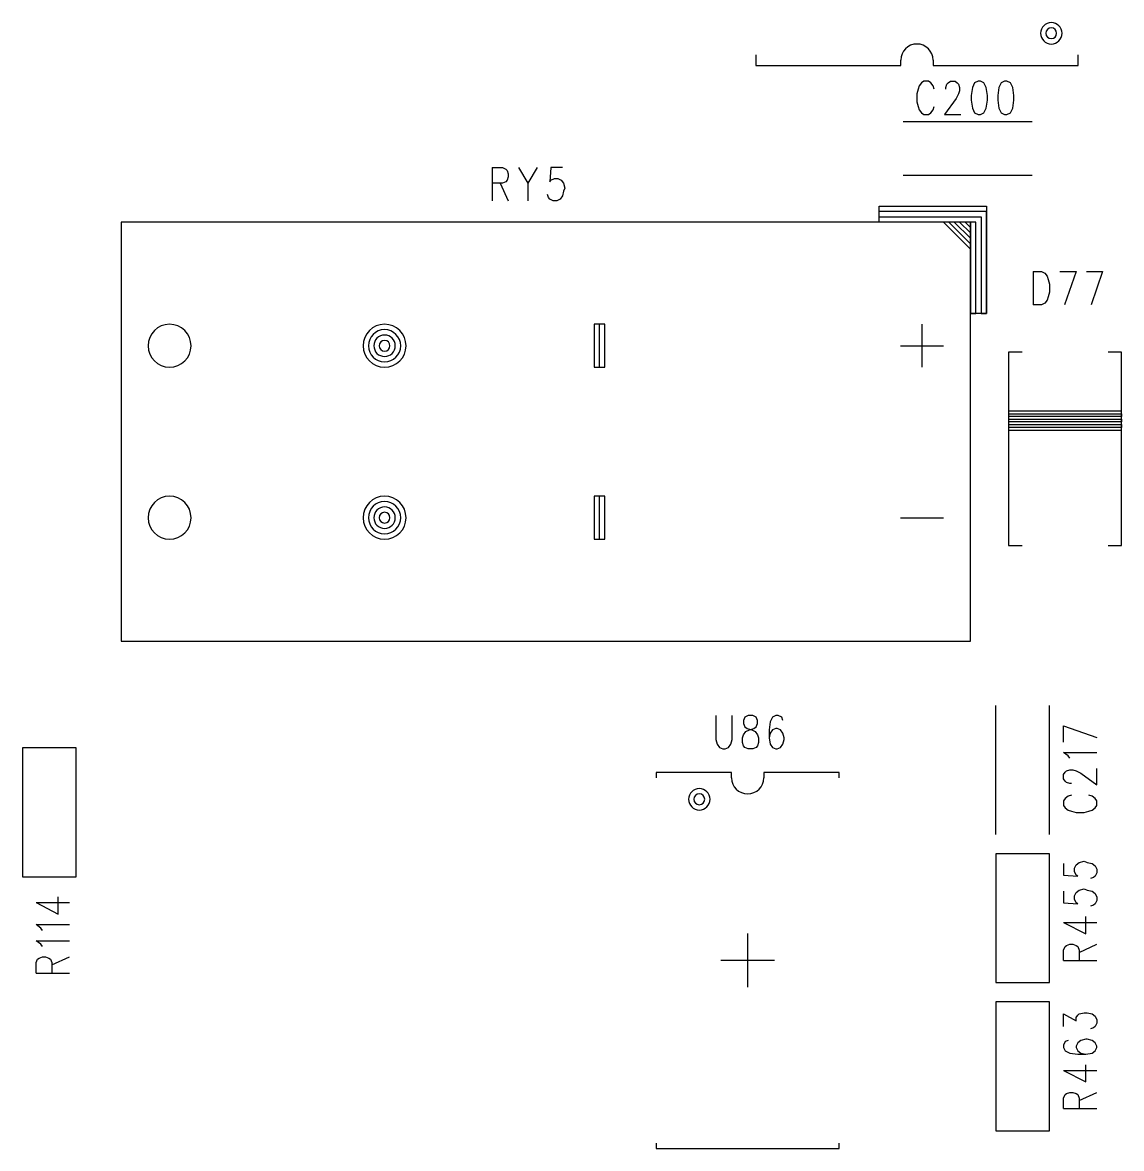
# Model space of a CAD drawing. Extents: x 295 to 953, y 10 to 290.
# Drawn here: x 742.85 to 785.7, y 110.67 to 154.59 of the extents above; entities that cross this region are included whole.
import ezdxf

# ---------------------------------------------------------------- set-up
doc = ezdxf.new("R2010")
doc.units = 0
doc.header["$LTSCALE"] = 5
doc.header["$MEASUREMENT"] = 0
doc.layers.add('COMP-SILK_GB', color=6, linetype='CONTINUOUS')

msp = doc.modelspace()

# ---------------------------------------------------------------- linework, layer by layer
at = {"layer": 'COMP-SILK_GB', "color": 7}
for p, q in [((771.441, 153.33), (771.441, 152.911)), ((784.014, 152.911), (784.014, 153.33)), ((771.441, 152.911), (777.099, 152.911)), ((777.099, 152.911), (777.099, 153.12)), ((778.356, 153.12), (778.356, 152.911)), ((778.356, 152.911), (784.014, 152.911)), ((777.773, 151.99), (777.728, 151.804)), ((777.818, 152.114), (777.773, 151.99)), ((777.908, 152.238), (777.818, 152.114)), ((777.998, 152.299), (777.908, 152.238)), ((778.178, 152.299), (777.998, 152.299)), ((778.268, 152.238), (778.178, 152.299)), ((778.358, 152.114), (778.268, 152.238)), ((778.403, 151.99), (778.358, 152.114)), ((778.853, 152.052), (778.898, 152.176)), ((778.853, 151.99), (778.853, 152.052)), ((778.898, 152.176), (778.943, 152.238)), ((778.943, 152.238), (779.033, 152.299)), ((779.033, 152.299), (779.213, 152.299)), ((779.213, 152.299), (779.303, 152.238)), ((779.303, 152.238), (779.348, 152.176)), ((779.348, 152.176), (779.393, 152.052)), ((779.393, 152.052), (779.393, 151.928)), ((779.888, 152.052), (779.843, 151.743)), ((779.978, 152.238), (779.888, 152.052)), ((780.113, 152.299), (779.978, 152.238)), ((780.203, 152.299), (780.113, 152.299)), ((780.338, 152.238), (780.203, 152.299)), ((780.428, 152.052), (780.338, 152.238)), ((780.473, 151.743), (780.428, 152.052)), ((780.923, 152.052), (780.878, 151.743)), ((781.013, 152.238), (780.923, 152.052)), ((781.148, 152.299), (781.013, 152.238)), ((781.238, 152.299), (781.148, 152.299)), ((781.373, 152.238), (781.238, 152.299)), ((781.463, 152.052), (781.373, 152.238)), ((781.508, 151.743), (781.463, 152.052)), ((777.728, 151.804), (777.728, 151.495)), ((779.258, 151.619), (778.808, 151)), ((779.348, 151.804), (779.258, 151.619)), ((779.393, 151.928), (779.348, 151.804)), ((779.843, 151.743), (779.843, 151.557)), ((779.843, 151.557), (779.888, 151.248)), ((780.428, 151.248), (780.473, 151.557)), ((780.473, 151.557), (780.473, 151.743)), ((780.878, 151.743), (780.878, 151.557)), ((780.878, 151.557), (780.923, 151.248)), ((781.463, 151.248), (781.508, 151.557)), ((781.508, 151.557), (781.508, 151.743)), ((777.728, 151.495), (777.773, 151.309)), ((777.773, 151.309), (777.818, 151.186)), ((777.818, 151.186), (777.908, 151.062)), ((778.268, 151.062), (778.358, 151.186)), ((778.358, 151.186), (778.403, 151.309)), ((779.888, 151.248), (779.978, 151.062)), ((780.338, 151.062), (780.428, 151.248)), ((780.923, 151.248), (781.013, 151.062)), ((781.373, 151.062), (781.463, 151.248)), ((777.193, 150.728), (782.222, 150.728)), ((777.908, 151.062), (777.998, 151)), ((777.998, 151), (778.178, 151)), ((778.178, 151), (778.268, 151.062)), ((778.808, 151), (779.438, 151)), ((779.978, 151.062), (780.113, 151)), ((780.113, 151), (780.203, 151)), ((780.203, 151), (780.338, 151.062)), ((781.013, 151.062), (781.148, 151)), ((781.148, 151), (781.238, 151)), ((781.238, 151), (781.373, 151.062)), ((761.162, 148.935), (761.567, 148.935)), ((761.162, 148.935), (761.162, 147.636)), ((761.567, 148.935), (761.702, 148.873)), ((762.197, 148.935), (762.557, 148.316)), ((762.917, 148.935), (762.557, 148.316)), ((763.457, 148.935), (763.412, 148.378)), ((763.907, 148.935), (763.457, 148.935)), ((761.702, 148.873), (761.747, 148.811)), ((761.747, 148.811), (761.792, 148.688)), ((761.792, 148.564), (761.747, 148.44)), ((761.792, 148.688), (761.792, 148.564)), ((763.457, 148.44), (763.592, 148.502)), ((763.592, 148.502), (763.727, 148.502)), ((763.727, 148.502), (763.862, 148.44)), ((777.193, 148.632), (782.222, 148.632)), ((761.567, 148.316), (761.162, 148.316)), ((761.477, 148.316), (761.792, 147.636)), ((761.702, 148.378), (761.567, 148.316)), ((761.747, 148.44), (761.702, 148.378)), ((762.557, 148.316), (762.557, 147.636)), ((763.412, 148.378), (763.457, 148.44)), ((763.862, 148.44), (763.952, 148.316)), ((763.952, 148.316), (763.997, 148.131)), ((763.997, 148.131), (763.952, 148.007)), ((763.367, 147.759), (763.322, 147.883)), ((763.412, 147.698), (763.367, 147.759)), ((763.547, 147.636), (763.412, 147.698)), ((763.682, 147.636), (763.547, 147.636)), ((763.817, 147.698), (763.682, 147.636)), ((763.907, 147.821), (763.817, 147.698)), ((763.952, 148.007), (763.907, 147.821)), ((776.249, 147.217), (776.249, 147.426)), ((776.249, 147.426), (780.44, 147.426)), ((776.249, 146.797), (776.249, 147.426)), ((780.44, 147.217), (776.249, 147.217)), ((780.44, 147.426), (780.44, 143.235)), ((780.44, 143.235), (780.44, 147.217)), ((779.812, 146.797), (746.703, 146.797)), ((746.703, 146.797), (746.703, 130.453)), ((776.249, 146.797), (776.249, 147.007)), ((776.249, 147.007), (780.231, 147.007)), ((780.021, 146.797), (776.249, 146.797)), ((779.812, 146.797), (776.249, 146.797)), ((779.812, 145.75), (778.764, 146.797)), ((779.183, 146.797), (778.973, 146.797)), ((778.973, 146.797), (779.812, 145.959)), ((779.812, 146.169), (779.183, 146.797)), ((779.602, 146.797), (779.392, 146.797)), ((779.392, 146.797), (779.812, 146.378)), ((779.812, 146.588), (779.602, 146.797)), ((779.812, 146.797), (779.812, 146.588)), ((779.812, 146.797), (779.812, 143.235)), ((779.812, 143.235), (779.812, 146.797)), ((779.812, 130.453), (779.812, 146.797)), ((780.021, 143.235), (780.021, 146.797)), ((780.231, 147.007), (780.231, 143.235)), ((779.812, 146.378), (779.812, 146.169)), ((779.812, 145.959), (779.812, 145.75)), ((782.265, 144.874), (782.58, 144.874)), ((782.265, 144.874), (782.265, 143.575)), ((782.58, 144.874), (782.715, 144.812)), ((782.715, 144.812), (782.805, 144.689)), ((782.805, 144.689), (782.85, 144.565)), ((782.85, 144.565), (782.895, 144.379)), ((783.3, 144.874), (783.93, 144.874)), ((783.93, 144.874), (783.48, 143.575)), ((784.335, 144.874), (784.965, 144.874)), ((784.965, 144.874), (784.515, 143.575)), ((782.895, 144.07), (782.85, 143.884)), ((782.895, 144.379), (782.895, 144.07)), ((782.715, 143.637), (782.58, 143.575)), ((782.805, 143.761), (782.715, 143.637)), ((782.85, 143.884), (782.805, 143.761)), ((779.812, 143.235), (780.021, 143.235)), ((780.44, 143.235), (779.812, 143.235)), ((780.231, 143.235), (780.44, 143.235)), ((782.58, 143.575), (782.265, 143.575)), ((765.562, 142.816), (765.143, 142.816)), ((765.143, 142.816), (765.143, 141.14)), ((765.353, 141.14), (765.353, 142.816)), ((765.562, 141.14), (765.562, 142.816)), ((777.926, 141.14), (777.926, 142.816)), ((777.087, 141.978), (778.764, 141.978)), ((781.826, 141.729), (781.302, 141.729)), ((781.302, 141.729), (781.302, 134.186)), ((785.703, 141.729), (785.179, 141.729)), ((785.703, 134.186), (785.703, 141.729)), ((765.143, 141.14), (765.562, 141.14)), ((785.703, 139.424), (781.302, 139.424)), ((781.302, 139.424), (781.302, 139.32)), ((781.302, 139.32), (785.703, 139.32)), ((785.703, 139.32), (785.703, 139.215)), ((785.703, 139.215), (781.302, 139.215)), ((781.302, 139.215), (781.302, 139.11)), ((781.302, 139.11), (785.703, 139.11)), ((785.703, 139.005), (781.302, 139.005)), ((781.302, 139.005), (781.302, 138.901)), ((781.302, 138.901), (785.703, 138.901)), ((785.703, 138.796), (781.302, 138.796)), ((781.302, 138.796), (781.302, 138.691)), ((785.703, 139.11), (785.703, 139.005)), ((785.703, 138.901), (785.703, 138.796)), ((781.302, 138.691), (785.703, 138.691)), ((765.562, 136.11), (765.143, 136.11)), ((765.143, 136.11), (765.143, 134.434)), ((765.353, 134.434), (765.353, 136.11)), ((765.562, 134.434), (765.562, 136.11)), ((777.087, 135.272), (778.764, 135.272)), ((765.143, 134.434), (765.562, 134.434)), ((781.302, 134.186), (781.826, 134.186)), ((785.179, 134.186), (785.703, 134.186)), ((746.703, 130.453), (779.812, 130.453)), ((780.805, 122.91), (780.805, 127.94)), ((782.9, 122.91), (782.9, 127.94)), ((769.89, 127.549), (769.89, 126.621)), ((770.52, 126.621), (770.52, 127.549)), ((771.015, 127.487), (770.97, 127.364)), ((771.15, 127.549), (771.015, 127.487)), ((771.33, 127.549), (771.15, 127.549)), ((771.465, 127.487), (771.33, 127.549)), ((771.51, 127.364), (771.465, 127.487)), ((772.095, 127.487), (772.005, 127.302)), ((772.23, 127.549), (772.095, 127.487)), ((772.32, 127.549), (772.23, 127.549)), ((772.455, 127.487), (772.32, 127.549)), ((772.5, 127.364), (772.455, 127.487)), ((770.97, 127.364), (770.97, 127.24)), ((770.97, 127.24), (771.015, 127.116)), ((771.015, 127.116), (771.105, 127.054)), ((771.06, 126.931), (771.195, 126.993)), ((771.105, 127.054), (771.285, 126.993)), ((771.195, 126.993), (771.375, 127.054)), ((771.285, 126.993), (771.42, 126.931)), ((771.375, 127.054), (771.465, 127.116)), ((771.465, 127.116), (771.51, 127.24)), ((771.51, 127.24), (771.51, 127.364)), ((772.005, 127.302), (771.96, 126.993)), ((771.96, 126.993), (771.96, 126.683)), ((772.095, 126.993), (772.005, 126.869)), ((772.23, 127.054), (772.095, 126.993)), ((772.275, 127.054), (772.23, 127.054)), ((772.41, 126.993), (772.275, 127.054)), ((772.5, 126.869), (772.41, 126.993)), ((783.441, 126.52), (783.441, 127.15)), ((783.441, 127.15), (784.74, 126.7)), ((769.89, 126.621), (769.935, 126.436)), ((770.475, 126.436), (770.52, 126.621)), ((770.925, 126.683), (770.97, 126.807)), ((770.925, 126.498), (770.925, 126.683)), ((770.97, 126.374), (770.925, 126.498)), ((770.97, 126.807), (771.06, 126.931)), ((771.42, 126.931), (771.51, 126.807)), ((771.51, 126.807), (771.555, 126.683)), ((771.555, 126.498), (771.51, 126.374)), ((771.555, 126.683), (771.555, 126.498)), ((772.005, 126.869), (771.96, 126.683)), ((771.96, 126.683), (772.005, 126.436)), ((772.545, 126.683), (772.5, 126.869)), ((772.5, 126.436), (772.545, 126.621)), ((772.545, 126.621), (772.545, 126.683)), ((744.95, 126.29), (742.855, 126.29)), ((742.855, 126.29), (742.855, 121.26)), ((744.95, 121.26), (744.95, 126.29)), ((769.935, 126.436), (770.025, 126.312)), ((770.025, 126.312), (770.16, 126.25)), ((770.16, 126.25), (770.25, 126.25)), ((770.25, 126.25), (770.385, 126.312)), ((770.385, 126.312), (770.475, 126.436)), ((771.015, 126.312), (770.97, 126.374)), ((771.15, 126.25), (771.015, 126.312)), ((771.33, 126.25), (771.15, 126.25)), ((771.465, 126.312), (771.33, 126.25)), ((771.51, 126.374), (771.465, 126.312)), ((772.005, 126.436), (772.095, 126.312)), ((772.095, 126.312), (772.23, 126.25)), ((772.23, 126.25), (772.275, 126.25)), ((772.275, 126.25), (772.41, 126.312)), ((772.41, 126.312), (772.5, 126.436)), ((783.626, 125.98), (783.441, 126.115)), ((783.441, 126.115), (784.74, 126.115)), ((783.688, 125.89), (783.626, 125.98)), ((770.499, 125.334), (767.565, 125.334)), ((767.565, 125.334), (767.565, 125.125)), ((770.499, 125.125), (770.499, 125.334)), ((774.69, 125.334), (771.756, 125.334)), ((771.756, 125.334), (771.756, 125.125)), ((774.69, 125.125), (774.69, 125.334)), ((783.441, 125.26), (783.503, 125.35)), ((783.441, 125.08), (783.441, 125.26)), ((783.503, 125.35), (783.564, 125.395)), ((783.564, 125.395), (783.688, 125.44)), ((783.688, 125.44), (783.812, 125.44)), ((783.812, 125.44), (783.936, 125.395)), ((783.936, 125.395), (784.121, 125.305)), ((784.121, 125.305), (784.74, 124.855)), ((784.74, 124.855), (784.74, 125.485)), ((783.503, 124.99), (783.441, 125.08)), ((783.564, 124.945), (783.503, 124.99)), ((783.688, 124.9), (783.564, 124.945)), ((783.75, 124.9), (783.688, 124.9)), ((783.503, 124.315), (783.441, 124.225)), ((783.626, 124.405), (783.503, 124.315)), ((783.75, 124.45), (783.626, 124.405)), ((784.554, 124.405), (784.431, 124.45)), ((784.678, 124.315), (784.554, 124.405)), ((784.74, 124.225), (784.678, 124.315)), ((783.441, 124.225), (783.441, 124.045)), ((783.441, 124.045), (783.503, 123.955)), ((783.503, 123.955), (783.626, 123.865)), ((783.626, 123.865), (783.75, 123.82)), ((784.431, 123.82), (784.554, 123.865)), ((784.554, 123.865), (784.678, 123.955)), ((784.678, 123.955), (784.74, 124.045)), ((784.74, 124.045), (784.74, 124.225)), ((783.75, 123.82), (783.936, 123.775)), ((783.936, 123.775), (784.245, 123.775)), ((784.245, 123.775), (784.431, 123.82)), ((782.9, 122.165), (780.805, 122.165)), ((780.805, 122.165), (780.805, 117.135)), ((782.9, 117.135), (782.9, 122.165)), ((783.441, 121.78), (783.441, 121.33)), ((783.874, 121.6), (783.936, 121.735)), ((783.936, 121.735), (784.059, 121.825)), ((784.059, 121.825), (784.245, 121.87)), ((784.245, 121.87), (784.369, 121.825)), ((784.369, 121.825), (784.554, 121.78)), ((784.554, 121.78), (784.678, 121.69)), ((784.678, 121.69), (784.74, 121.555)), ((742.855, 121.26), (744.95, 121.26)), ((783.441, 121.33), (783.998, 121.285)), ((783.874, 121.465), (783.874, 121.6)), ((783.936, 121.33), (783.874, 121.465)), ((783.998, 121.285), (783.936, 121.33)), ((784.616, 121.24), (784.493, 121.195)), ((784.678, 121.285), (784.616, 121.24)), ((784.74, 121.42), (784.678, 121.285)), ((784.74, 121.555), (784.74, 121.42)), ((784.059, 120.745), (784.245, 120.79)), ((784.245, 120.79), (784.369, 120.745)), ((744.248, 119.805), (744.248, 120.48)), ((783.441, 120.7), (783.441, 120.25)), ((783.874, 120.52), (783.936, 120.655)), ((783.874, 120.385), (783.874, 120.52)), ((783.936, 120.25), (783.874, 120.385)), ((783.936, 120.655), (784.059, 120.745)), ((784.369, 120.745), (784.554, 120.7)), ((784.554, 120.7), (784.678, 120.61)), ((784.678, 120.61), (784.74, 120.475)), ((784.74, 120.475), (784.74, 120.34)), ((743.382, 120.255), (744.681, 120.255)), ((743.382, 120.255), (744.248, 119.805)), ((783.441, 120.25), (783.998, 120.205)), ((783.998, 120.205), (783.936, 120.25)), ((784.616, 120.16), (784.493, 120.115)), ((784.678, 120.205), (784.616, 120.16)), ((784.74, 120.34), (784.678, 120.205)), ((783.441, 119.485), (784.74, 119.485)), ((783.441, 119.485), (784.307, 119.035)), ((784.307, 119.035), (784.307, 119.71)), ((743.568, 119.265), (743.382, 119.4)), ((743.382, 119.4), (744.681, 119.4)), ((743.63, 119.175), (743.568, 119.265)), ((771.128, 119.048), (771.128, 116.952)), ((743.568, 118.635), (743.382, 118.77)), ((743.382, 118.77), (744.681, 118.77)), ((743.63, 118.545), (743.568, 118.635)), ((783.564, 118.585), (783.688, 118.63)), ((783.688, 118.63), (783.812, 118.63)), ((783.812, 118.63), (783.936, 118.585)), ((784.059, 118.315), (784.74, 118.63)), ((783.441, 118.405), (783.503, 118.54)), ((783.441, 118), (783.441, 118.405)), ((783.503, 118.54), (783.564, 118.585)), ((783.936, 118.585), (783.998, 118.54)), ((783.998, 118.54), (784.059, 118.405)), ((784.059, 118.405), (784.059, 118)), ((743.382, 117.915), (743.444, 118.05)), ((743.382, 117.51), (743.382, 117.915)), ((743.444, 118.05), (743.506, 118.095)), ((743.506, 118.095), (743.63, 118.14)), ((743.63, 118.14), (743.753, 118.14)), ((743.753, 118.14), (743.877, 118.095)), ((743.877, 118.095), (743.939, 118.05)), ((743.939, 118.05), (744.001, 117.915)), ((744.001, 117.825), (744.681, 118.14)), ((744.001, 117.915), (744.001, 117.51)), ((772.175, 118), (770.08, 118)), ((783.441, 118), (784.74, 118)), ((743.382, 117.51), (744.681, 117.51)), ((780.805, 117.135), (782.9, 117.135)), ((782.9, 116.39), (780.805, 116.39)), ((780.805, 116.39), (780.805, 111.36)), ((782.9, 111.36), (782.9, 116.39)), ((784.059, 115.915), (784.245, 115.96)), ((784.245, 115.96), (784.369, 115.96)), ((784.369, 115.96), (784.554, 115.915)), ((783.441, 115.42), (783.441, 115.915)), ((783.441, 115.915), (783.936, 115.645)), ((783.936, 115.78), (783.998, 115.87)), ((783.936, 115.645), (783.936, 115.78)), ((783.998, 115.87), (784.059, 115.915)), ((784.554, 115.915), (784.678, 115.825)), ((784.678, 115.825), (784.74, 115.69)), ((784.74, 115.555), (784.678, 115.42)), ((784.74, 115.69), (784.74, 115.555)), ((784.616, 115.375), (784.493, 115.33)), ((784.678, 115.42), (784.616, 115.375)), ((783.503, 114.835), (783.441, 114.7)), ((783.441, 114.7), (783.441, 114.61)), ((783.626, 114.88), (783.503, 114.835)), ((783.998, 114.79), (783.936, 114.655)), ((783.936, 114.655), (783.936, 114.61)), ((784.121, 114.88), (783.998, 114.79)), ((784.307, 114.925), (784.121, 114.88)), ((784.369, 114.925), (784.307, 114.925)), ((784.554, 114.88), (784.369, 114.925)), ((784.678, 114.79), (784.554, 114.88)), ((784.74, 114.655), (784.678, 114.79)), ((784.74, 114.61), (784.74, 114.655)), ((783.441, 114.61), (783.503, 114.475)), ((783.503, 114.475), (783.688, 114.385)), ((783.688, 114.385), (783.998, 114.34)), ((783.936, 114.61), (783.998, 114.475)), ((783.998, 114.475), (784.121, 114.385)), ((783.998, 114.34), (784.307, 114.34)), ((784.121, 114.385), (784.307, 114.34)), ((784.307, 114.34), (784.554, 114.385)), ((784.554, 114.385), (784.678, 114.475)), ((784.678, 114.475), (784.74, 114.61)), ((784.307, 113.26), (784.307, 113.935)), ((783.441, 113.71), (784.74, 113.71)), ((783.441, 113.71), (784.307, 113.26)), ((783.441, 112.63), (783.503, 112.765)), ((783.441, 112.225), (783.441, 112.63)), ((783.503, 112.765), (783.564, 112.81)), ((783.564, 112.81), (783.688, 112.855)), ((783.688, 112.855), (783.812, 112.855)), ((783.812, 112.855), (783.936, 112.81)), ((783.936, 112.81), (783.998, 112.765)), ((783.998, 112.765), (784.059, 112.63)), ((784.059, 112.54), (784.74, 112.855)), ((784.059, 112.63), (784.059, 112.225)), ((783.441, 112.225), (784.74, 112.225)), ((780.805, 111.36), (782.9, 111.36)), ((767.565, 110.875), (767.565, 110.666)), ((774.69, 110.666), (774.69, 110.875)), ((767.565, 110.666), (774.69, 110.666))]:
    msp.add_line(p, q, dxfattribs=at)
for centre, radius, start, end in [((782.966, 154.168), 0.419, 0, 180), ((782.966, 154.168), 0.419, 180, 0), ((782.966, 154.168), 0.21, 0, 180), ((782.966, 154.168), 0.21, 180, 0), ((777.728, 153.12), 0.629, 0, 180), ((748.589, 141.978), 0.838, 0, 180), ((756.971, 141.978), 0.838, 0, 180), ((756.971, 141.978), 0.629, 0, 180), ((756.971, 141.978), 0.419, 0, 180), ((748.589, 141.978), 0.838, 180, 0), ((756.971, 141.978), 0.838, 180, 0), ((756.971, 141.978), 0.629, 180, 0), ((756.971, 141.978), 0.419, 180, 0), ((756.971, 141.978), 0.21, 0, 180), ((756.971, 141.978), 0.21, 180, 0), ((748.589, 135.272), 0.838, 0, 180), ((756.971, 135.272), 0.838, 0, 180), ((756.971, 135.272), 0.629, 0, 180), ((756.971, 135.272), 0.419, 0, 180), ((756.971, 135.272), 0.21, 0, 180), ((748.589, 135.272), 0.838, 180, 0), ((756.971, 135.272), 0.838, 180, 0), ((756.971, 135.272), 0.629, 180, 0), ((756.971, 135.272), 0.419, 180, 0), ((756.971, 135.272), 0.21, 180, 0), ((771.128, 125.125), 0.629, 180, 0), ((769.242, 124.287), 0.419, 0, 180), ((769.242, 124.287), 0.21, 0, 180), ((769.242, 124.287), 0.419, 180, 0), ((769.242, 124.287), 0.21, 180, 0)]:
    msp.add_arc(centre, radius, start, end, dxfattribs=at)

doc.saveas('drawing.dxf')
